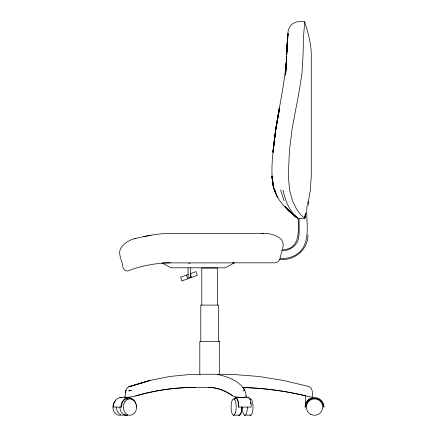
<?xml version="1.0" encoding="UTF-8"?>
<svg xmlns="http://www.w3.org/2000/svg" width="437" height="437" viewBox="0 0 437 437"><rect width="100%" height="100%" fill="white"/><g stroke="black" fill="none" stroke-linecap="round" stroke-linejoin="round"><path stroke-width="0.66" d="M188.101 267.777L188.101 276.304A1.311 1.311 0 0 0 189.751 277.571A1.311 1.311 0 0 0 190.548 275.649M217.511 305.092L217.511 268.045L201.774 268.045L201.774 305.092M279.314 107.89L275.763 129.407L273.032 152.327L273.032 151.038C275.802 119.405 284.569 88.596 286.688 56.908C286.732 49.616 287.104 42.323 287.907 35.069C287.431 24.893 294.904 19.971 304.72 21.85C307.921 32.464 311.182 43.263 311.281 54.439L311.281 176.155L310.308 190.292L307.877 204.429M286.885 49.725L286.721 54.68L287.114 44.061M286.885 49.671L286.803 51.943L286.891 49.944M286.901 49.102L286.754 53.117L286.88 49.845M286.929 48.534L287.508 38.975M286.929 48.474L288.098 33.458L286.951 48.611M288.71 210.208L291.714 213.338L285.722 207.1L291.457 213.048L296.248 217.134L291.364 212.934L285.05 206.417L291.457 213.048L296.22 217.096L287.164 209.394L296.22 217.096C286.306 209.596 277.244 200.266 273.6 188.052C269.678 168.715 273.677 148.7 275.763 129.357M287.082 44.754L286.781 51.642L287.448 39.811M285.596 75.219L286.688 56.914L285.596 71.133M285.596 74.891L286.688 56.914L285.596 71.952M285.596 74.077L286.688 56.908L285.596 73.012M304.72 21.85L303.507 36.91L303.081 54.439L301.989 73.181L299.258 91L292.156 128.489L289.425 150.47L288.327 176.155L289.545 190.111L292.582 200.993L296.526 209.039L300.47 214.491L304.72 218.56L305.31 215.916M273.032 151.322L275.763 129.385L279.314 108.376M125.763 390.88L125.49 392.972L125.796 390.705L126.14 390.498L125.796 390.705L124.949 396.943M304.622 216.004L304.72 218.56L305.244 214.54M279.314 109.004L275.763 129.385L273.032 152.049L275.763 129.407L279.314 109.632L275.763 129.363L279.314 110.113M308.025 234.975C307.867 249.986 294.309 260.905 279.724 259.545M304.72 218.56L305.802 213.076M305.605 214.594L305.9 213.267M280.133 257.906C281.466 251.368 286.727 242.251 279.09 237.619C274.594 234.543 269.11 233.413 263.74 233.314L170.277 233.314C158.221 233.456 146.319 235.849 134.651 238.717C129.445 239.973 124.616 242.896 121.486 247.293C116.979 253.05 122.109 259.96 122.764 266.1C122.731 268.733 125.053 271.049 127.68 271.016C141.227 265.707 155.769 263.041 170.304 262.823M280.002 259.032L278.293 261.741L275.217 262.823L232.593 262.823M305.96 403.264L308.336 399.893L311.466 398.178M126.146 389.891L127.396 387.674L128.795 386.778L150.164 380.398L169.862 376.47L189.729 374.509L200.07 374.269M188.309 274.42L180.607 277.222L182.011 280.898M190.161 273.742L196.011 271.612L197.36 275.31L181.956 280.92M283.394 249.685C300.279 248.779 298.553 230.676 298.165 218.56L289.824 211.765L288.049 209.782M143.183 236.712L150.951 235.253M134.651 238.717L135.934 238.58M261.2 233.582L263.74 233.314M281.565 250.663C288.354 250.925 294.948 247.298 297.821 241.033C300.044 233.729 298.799 226.06 299.127 218.56M220.199 374.274L234.265 374.509L258.819 376.47L283.171 380.398L308.08 386.308C313.023 387.499 312.45 393.458 312.766 397.364L306.037 395.933A307.053 306.85 89.8 0 0 242.956 387.532A307.053 306.85 -89.8 0 1 305.381 395.775M299.258 218.56L303.628 218.56M279.724 258.584C287.175 258.917 294.576 256.787 300.17 251.712C311.395 239.208 305.479 221.084 307.042 206.062M185.944 387.406L187.495 387.406M135.71 395.927A307.053 254.837 90 0 1 195.339 387.406L208.203 387.406A307.053 105.481 -90 0 1 232.888 395.911M119.814 397.665L129.713 397.665M248.719 397.665L236.248 397.665A9.51 2.939 -90 0 0 234.123 399.336A9.51 2.939 90 0 1 237.176 398.626A9.51 2.939 90 0 1 238.766 407.076M233.205 415.15L239.7 415.15M244.43 415.15L250.925 415.15M217.255 374.509C228.567 376.459 245.113 382.943 246.293 396.304M298.165 218.56C289.534 211.563 285.334 200.665 282.985 190.111M286.153 207.575L287.082 208.531M244.857 390.257L243.726 388.067M273.327 187.129L277.632 197.551L273.327 187.129L271.94 176.155L273.879 187.686M190.385 274.36L191.504 277.44M186.462 275.091L187.806 278.79M273.6 188.052L271.94 176.155L272.83 183.622L273.431 185.457M272.83 183.622L273.256 184.922M274.949 190.111L275.589 192.056M280.565 189.931L284.088 200.763M272.601 182.158L273.344 184.693M271.94 176.155L273.07 185.468M308.003 201.484L308.003 206.062M305.561 395.485L305.561 404.127M218.495 341.483L218.495 305.092L200.791 305.092L200.791 341.483M190.723 267.777L190.723 276.304M195.339 387.406A307.053 254.831 -90 0 0 135.71 395.938A6.883 0.841 -9.8 0 1 127.446 397.315A6.883 0.841 -9.8 0 1 125.435 396.649M208.203 387.406A307.053 105.475 90 0 1 232.883 395.949A6.883 1.36 3.8 0 0 241.514 397.364A6.883 1.36 3.8 0 0 245.976 395.933M120.929 407.076A9.51 7.691 90 0 1 127.528 397.665A9.51 7.691 90 0 1 136 404.4M136.235 405.727A9.51 7.691 90 0 1 136.311 407.076M133.312 400.39A8.855 7.161 90 0 0 125.643 399.025A8.855 7.161 90 0 0 121.459 407.076L113.221 407.076A9.51 7.691 90 0 1 122.005 397.665M234.691 399.025A8.855 2.737 90 0 1 238.564 407.076L251.242 407.076A9.51 2.939 90 0 0 247.883 397.665A9.51 2.939 -90 0 1 250.008 399.336M250.603 402.291A8.855 2.737 90 0 1 250.865 403.99M247.408 407.076A8.194 2.535 -90 0 1 244.873 415.276A8.194 2.535 -90 0 1 242.338 407.076M250.046 399.008A8.194 2.535 -90 0 1 253.018 407.076A8.194 2.535 -90 0 1 250.046 415.15M124.234 414.779A8.194 6.631 -90 0 0 127.653 415.15A8.194 6.631 90 0 1 119.869 407.076M120.716 415.15A8.194 6.631 -90 0 1 113.434 410.212A8.194 6.631 -90 0 1 115.761 400.363M125.299 414.779A8.194 6.631 90 0 1 116.4 407.076M125.916 398.915A8.194 6.631 90 0 1 127.653 399.008M188.757 263.364A1.311 1.311 0 0 1 190.068 263.364M234.172 262.888L225.153 267.805L171.058 267.805L162.04 262.888L234.172 262.888M244.753 390.498L243.562 390.88L244.753 390.498M148.558 380.867L128.795 386.778L150.164 380.398L148.558 380.867M131.335 390.498L128.806 390.88L131.335 390.498M219.483 341.483L199.807 341.483L199.807 374.269L219.483 374.269L219.483 341.483M305.709 407.076L305.053 407.076A9.51 9.51 0 0 1 314.564 397.572A9.51 9.51 0 0 1 324.068 407.076L323.413 407.076A8.855 8.855 0 0 0 314.564 398.227A8.855 8.855 0 0 0 305.709 407.076M310.467 414.178A8.194 8.194 0 0 0 322.757 407.076A8.194 8.194 0 0 0 310.467 399.981A8.194 8.194 0 0 0 310.467 414.178M235.587 412.348A8.194 2.535 -90 0 0 234.09 399.008A8.194 2.535 -90 0 0 231.266 409.884A8.194 2.535 -90 0 0 235.587 412.348M238.821 415.15A8.194 2.535 90 0 0 241.792 407.076A8.194 2.535 -90 0 1 238.821 415.15M124.889 401.811A8.194 6.631 90 0 0 128.817 415.15A8.194 6.631 90 0 0 136.202 404.274A8.194 6.631 90 0 0 124.889 401.811"/></g></svg>
